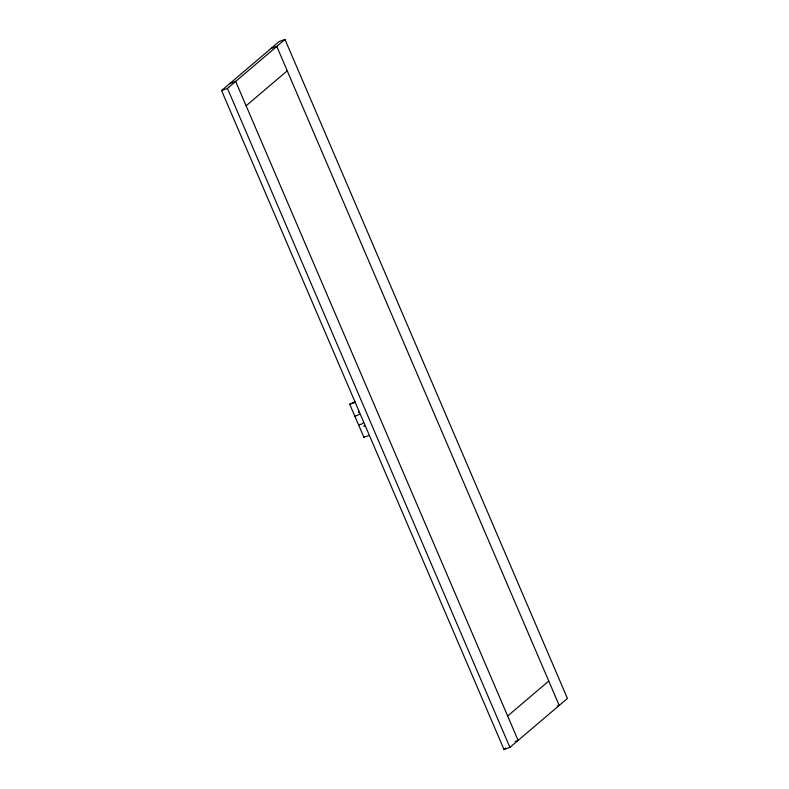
<?xml version="1.0" encoding="UTF-8"?>
<svg xmlns="http://www.w3.org/2000/svg" width="789" height="789" viewBox="0 0 789 789"><rect width="100%" height="100%" fill="white"/><g stroke="black" fill="none" stroke-linecap="round" stroke-linejoin="round"><path stroke-width="1.18" d="M358.512 412.529L359.153 411.473M368.828 435.548L363.877 437.185L349.705 404.215L355.583 401.621M358.778 424.817L361.865 424.009L363.256 422.835M363.877 437.185L364.419 436.731M221.571 90.548L279.089 41.61L284.977 39.45L567.429 698.452L509.911 747.39L504.023 749.55L221.571 90.548L227.459 88.388L284.977 39.45M246.119 105.805L287.235 70.823M359.547 414.255L354.932 416.414L355.474 415.951M507.652 716.017L548.769 681.035M504.023 749.55L505.848 748.002M355.237 402.351L349.705 404.215M270.883 48.583L276.781 46.423L559.223 705.435L557.261 706.155M229.777 83.565L235.664 81.405L518.117 740.417L515.168 741.492M363.699 425.981L364.863 426.297M227.459 88.388L509.911 747.39"/></g></svg>
